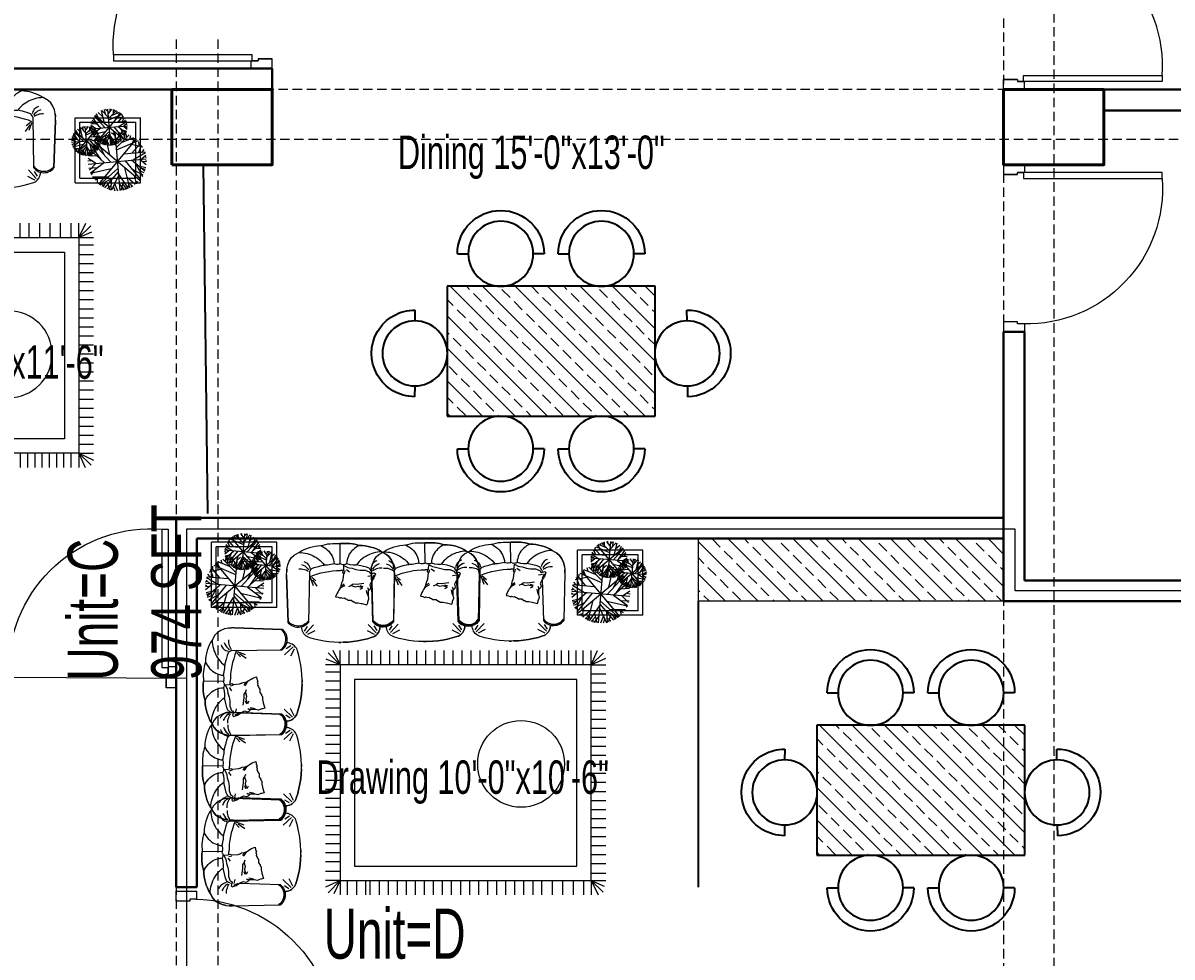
# Model space of a CAD drawing. Header units: inches. Extents: x 64086 to 138972, y -13497 to 16809.
# Drawn here: x 99157 to 99432, y -11769.9 to -11546.3 of the extents above; entities that cross this region are included whole.
import ezdxf

# ---------------------------------------------------------------- set-up
doc = ezdxf.new("R2010")
doc.units = ezdxf.units.IN
doc.header["$LTSCALE"] = 0.5
doc.header["$MEASUREMENT"] = 0
doc.header["$PDMODE"] = 2
doc.linetypes.add('DASHED', pattern=[0.75, 0.5, -0.25])
for name, color, linetype, lineweight in [('AREA-F', 20, 'DASHED', 18), ('BEAM 2', 87, 'Continuous', 15), ('Center Line', 252, 'Continuous', 5), ('Column', 1, 'Continuous', 40), ('DIM', 5, 'Continuous', 13), ('DIMENSION', 250, 'Continuous', 13), ('fur', 42, 'Continuous', 15), ('FURNITUER', 45, 'Continuous', 15), ('FURNITUR', 212, 'Continuous', 9), ('INDOOR PLANTER', 3, 'Continuous', 9), ('P-BASIN1', 6, 'Continuous', 15), ('railing', 30, 'Continuous', 15), ('Text-2', 7, 'Continuous', 18), ('TEXT-IN', 7, 'Continuous', 15), ('text-s2', 7, 'Continuous', 20), ('TREE001', 94, 'Continuous', 9), ('WALL', 7, 'Continuous', 30)]:
    doc.layers.add(name, color=color, linetype=linetype, lineweight=lineweight)
doc.layers.add('illustr-FURNITURE', color=34, linetype='Continuous')
doc.styles.add('STYLE1', font='ARIALN.TTF', dxfattribs={"width": 0.8})
doc.linetypes.add('ZIGZAG', pattern='A,0.0001,-0.2,[131,ltypeshp.shx,S=0.2,R=0,X=-0.2,Y=0],-0.4,[131,ltypeshp.shx,S=0.2,R=180,X=0.2,Y=0],-0.2', length=0.8001)
doc.dimstyles.new('1_8', dxfattribs={"dimtxt": 5, "dimasz": 1.5, "dimexe": 0.18, "dimexo": 0.0625, "dimgap": 0.125, "dimtad": 0, "dimdec": 0, "dimzin": 3, "dimdsep": 46, "dimlunit": 4, "dimtxsty": 'STYLE1', "dimblk": 'D', "dimcen": 3, "dimse1": 1, "dimse2": 1, "dimclrt": 7, "dimadec": 0, "dimazin": 0, "dimtfac": 1, "dimtdec": 0, "dimtix": 1, "dimtmove": 0, "dimatfit": 3, "dimldrblk": 'OPEN90', "dimfxl": 1, "dimtvp": 0.75, "dimtolj": 1, "dimtzin": 0, "dimarcsym": 0})

# ---------------------------------------------------------------- blocks, each defined once
blk = doc.blocks.new('door-3')
at = {"layer": 'railing'}
for p, q in [((98873.42, -21113.88), (98873.42, -21080.69)), ((98873.42, -21080.69), (98874.85, -21080.69)), ((98874.85, -21080.69), (98874.85, -21113.88)), ((98836.75, -21118.64), (98836.75, -21113.64)), ((98838.65, -21113.64), (98836.75, -21113.64)), ((98838.66, -21113.88), (98838.66, -21115.31)), ((98838.66, -21113.88), (98838.66, -21115.31)), ((98838.66, -21115.31), (98839.13, -21115.31)), ((98839.13, -21115.31), (98839.13, -21118.64)), ((98839.13, -21115.31), (98839.13, -21118.64)), ((98874.85, -21113.88), (98873.42, -21113.88)), ((98874.37, -21115.31), (98874.37, -21118.64)), ((98874.37, -21118.64), (98874.37, -21115.31)), ((98874.37, -21115.31), (98874.85, -21115.31)), ((98876.75, -21113.64), (98874.85, -21113.64)), ((98874.85, -21113.88), (98874.85, -21115.31)), ((98874.85, -21115.31), (98874.85, -21113.88)), ((98876.75, -21113.64), (98876.75, -21118.64)), ((98839.13, -21118.64), (98836.75, -21118.64)), ((98876.75, -21118.64), (98874.37, -21118.64))]:
    blk.add_line(p, q, dxfattribs=at)
blk.add_arc((98871.12, -21113.08), 32.47, 85.9343, 181.4162, dxfattribs=at)
blk = doc.blocks.new('r432tg')
at = {"layer": 'railing'}
for p, q in [((152432.88, -26923.5), (152430.5, -26923.5)), ((152430.5, -26923.5), (152430.5, -26928.5)), ((152432.88, -26926.83), (152432.88, -26923.5)), ((152432.88, -26926.83), (152432.88, -26923.5)), ((152470.12, -26926.83), (152470.12, -26923.5)), ((152472.5, -26923.5), (152470.12, -26923.5)), ((152470.12, -26923.5), (152470.12, -26926.83)), ((152472.5, -26928.5), (152472.5, -26923.5)), ((152432.4, -26928.26), (152432.4, -26926.83)), ((152432.4, -26928.26), (152432.4, -26926.83)), ((152432.4, -26926.83), (152432.88, -26926.83)), ((152470.12, -26926.83), (152470.6, -26926.83)), ((152470.6, -26928.26), (152470.6, -26926.83)), ((152470.6, -26926.83), (152470.6, -26928.26)), ((152432.4, -26928.5), (152430.5, -26928.5)), ((152469.17, -26928.26), (152469.17, -26961.45)), ((152470.6, -26928.26), (152469.17, -26928.26)), ((152470.6, -26961.45), (152470.6, -26928.26)), ((152472.5, -26928.5), (152470.6, -26928.5)), ((152469.17, -26961.45), (152470.6, -26961.45))]:
    blk.add_line(p, q, dxfattribs=at)
blk.add_arc((152466.55, -26927.4), 34.15, 181.4428, 274.4026, dxfattribs=at)
blk = doc.blocks.new('FURN_GEN_016')
at = {"layer": 'illustr-FURNITURE'}
for p, q in [((-12934.1, 14564.81), (-12931.6, 14564.81)), ((-12914.1, 14564.81), (-12916.6, 14564.81)), ((-12910.86, 14564.81), (-12908.36, 14564.81)), ((-12890.86, 14564.81), (-12893.36, 14564.81)), ((-12936.48, 14557.31), (-12888.48, 14557.31)), ((-12936.48, 14527.31), (-12936.48, 14557.31)), ((-12888.48, 14557.31), (-12888.48, 14527.31)), ((-12943.85, 14549.3), (-12943.83, 14551.8)), ((-12881.11, 14549.3), (-12881.13, 14551.8)), ((-12943.96, 14534.31), (-12943.98, 14531.81)), ((-12881, 14534.31), (-12880.98, 14531.81)), ((-12888.48, 14527.31), (-12936.48, 14527.31)), ((-12934.1, 14519.81), (-12931.6, 14519.81)), ((-12914.1, 14519.81), (-12916.6, 14519.81)), ((-12910.86, 14519.81), (-12908.36, 14519.81)), ((-12890.86, 14519.81), (-12893.36, 14519.81))]:
    blk.add_line(p, q, dxfattribs=at)
for centre in [(-12924.1, 14564.81), (-12900.86, 14564.81), (-12943.91, 14541.81), (-12881.05, 14541.81), (-12924.1, 14519.81), (-12900.86, 14519.81)]:
    blk.add_circle(centre, 7.5, dxfattribs=at)
for centre, start, end in [((-12924.1, 14564.81), 0, 180), ((-12900.86, 14564.81), 0, 180), ((-12943.91, 14541.81), 89.579, 269.579), ((-12881.05, 14541.81), 270.421, 90.421), ((-12924.1, 14519.81), 180, 0), ((-12900.86, 14519.81), 180, 0)]:
    blk.add_arc(centre, 10, start, end, dxfattribs=at)
blk = doc.blocks.new('A$C02AD739B')
at = {"layer": 'fur'}
for p, q in [((4.46, 27.74), (5.27, 28.15)), ((4.46, 27.74), (5.27, 28.15)), ((5.27, 28.15), (6.08, 28.48)), ((5.27, 28.15), (6.08, 28.48)), ((6.08, 28.48), (6.89, 28.77)), ((6.08, 28.48), (6.89, 28.77)), ((6.89, 28.77), (7.74, 29)), ((6.89, 28.77), (7.74, 29)), ((7.74, 29), (8.62, 29.19)), ((7.74, 29), (8.62, 29.19)), ((8.62, 29.19), (9.47, 29.31)), ((8.62, 29.19), (9.47, 29.31)), ((9.47, 29.31), (10.33, 29.36)), ((9.47, 29.31), (10.36, 29.36)), ((10.33, 29.36), (10.33, 29.36)), ((10.33, 29.36), (10.36, 29.36)), ((10.33, 29.36), (10.36, 29.36)), ((10.33, 29.36), (10.86, 29.12)), ((10.36, 29.36), (11.03, 29.55)), ((10.36, 29.36), (11.03, 29.55)), ((10.86, 29.12), (11.36, 28.81)), ((11.03, 29.55), (11.77, 29.74)), ((11.03, 29.55), (11.77, 29.74)), ((11.36, 28.81), (11.87, 28.46)), ((11.77, 29.74), (12.48, 29.89)), ((11.77, 29.74), (12.48, 29.89)), ((11.87, 28.46), (12.33, 28.08)), ((12.33, 28.08), (12.76, 27.66)), ((12.48, 29.89), (13.22, 29.98)), ((12.48, 29.89), (13.22, 29.98)), ((13.22, 29.98), (13.97, 30.02)), ((13.22, 29.98), (13.97, 30.02)), ((13.97, 30.02), (14.71, 30.03)), ((13.97, 30.02), (14.71, 30.03)), ((14.71, 30.03), (15.46, 30.01)), ((14.71, 30.03), (15.46, 30.01)), ((15.46, 30.01), (16.2, 30.02)), ((15.46, 30.01), (16.2, 30.02)), ((16.2, 30.02), (16.95, 30.03)), ((16.95, 30.03), (16.2, 30.02)), ((16.3, 23.85), (16.2, 30.02)), ((16.95, 30.03), (17.69, 30.08)), ((17.69, 30.08), (16.95, 30.03)), ((17.69, 30.08), (18.44, 30.09)), ((18.44, 30.09), (17.69, 30.08)), ((18.44, 30.09), (19.18, 30.07)), ((19.18, 30.07), (18.44, 30.09)), ((19.18, 30.07), (19.93, 30.01)), ((19.93, 30.01), (19.18, 30.07)), ((20.14, 28.2), (19.72, 27.77)), ((19.93, 30.01), (20.64, 29.88)), ((20.64, 29.88), (19.93, 30.01)), ((20.59, 28.6), (20.14, 28.2)), ((21.08, 28.96), (20.59, 28.6)), ((20.64, 29.88), (21.39, 29.71)), ((21.39, 29.71), (20.64, 29.88)), ((21.61, 29.26), (21.08, 28.96)), ((21.39, 29.71), (22.1, 29.51)), ((22.1, 29.51), (21.39, 29.71)), ((22.14, 29.51), (21.61, 29.26)), ((22.99, 29.49), (22.1, 29.51)), ((22.1, 29.51), (22.14, 29.51)), ((22.14, 29.51), (22.1, 29.51)), ((22.14, 29.51), (22.99, 29.49)), ((22.14, 29.51), (22.14, 29.51)), ((22.99, 29.49), (23.84, 29.4)), ((23.84, 29.4), (22.99, 29.49)), ((23.84, 29.4), (24.73, 29.24)), ((24.73, 29.24), (23.84, 29.4)), ((24.73, 29.24), (25.59, 29.04)), ((25.59, 29.04), (24.73, 29.24)), ((25.59, 29.04), (26.41, 28.77)), ((26.41, 28.77), (25.59, 29.04)), ((26.41, 28.77), (27.23, 28.46)), ((27.23, 28.46), (26.41, 28.77)), ((27.23, 28.46), (28.05, 28.08)), ((28.05, 28.08), (27.23, 28.46)), ((28.05, 28.08), (28.8, 27.63)), ((28.8, 27.63), (28.05, 28.08)), ((0.31, 23.49), (0.78, 24.63)), ((0.31, 23.49), (0.78, 24.63)), ((0.78, 24.63), (1.44, 25.67)), ((0.78, 24.63), (1.44, 25.67)), ((1.44, 25.67), (2.25, 26.39)), ((1.44, 25.67), (2.25, 26.39)), ((2.25, 26.39), (3.72, 27.27)), ((2.25, 26.39), (3.72, 27.27)), ((3.72, 27.27), (4.46, 27.74)), ((3.72, 27.27), (4.46, 27.74)), ((3.72, 27.27), (4.36, 27.24)), ((4.36, 27.24), (5, 27.18)), ((5, 27.18), (5.61, 27.09)), ((5.19, 24.56), (5.54, 24.42)), ((5.61, 27.09), (6.25, 26.92)), ((6.25, 26.92), (6.85, 26.75)), ((6.85, 26.75), (7.43, 26.51)), ((7.43, 26.51), (8.03, 26.27)), ((8.03, 26.27), (8.57, 25.96)), ((8.57, 25.96), (9.14, 25.65)), ((9.14, 25.65), (9.64, 25.27)), ((9.64, 25.27), (10.15, 24.89)), ((10.15, 24.89), (10.62, 24.43)), ((12.76, 27.66), (13.13, 27.21)), ((13.13, 27.21), (13.49, 26.71)), ((13.49, 26.71), (13.78, 26.19)), ((13.78, 26.19), (14, 25.66)), ((14, 25.66), (14.19, 25.06)), ((14.19, 25.06), (14.34, 24.49)), ((14.34, 24.49), (14.39, 23.89)), ((18.24, 24.56), (18.22, 23.95)), ((18.38, 25.12), (18.24, 24.56)), ((18.54, 25.73), (18.38, 25.12)), ((18.75, 26.27), (18.54, 25.73)), ((19.02, 26.8), (18.75, 26.27)), ((19.37, 27.31), (19.02, 26.8)), ((19.72, 27.77), (19.37, 27.31)), ((22, 24.58), (21.59, 24.11)), ((22.46, 25.05), (22, 24.58)), ((22.95, 25.45), (22.46, 25.05)), ((23.44, 25.84), (22.95, 25.45)), ((24, 26.17), (23.44, 25.84)), ((24.53, 26.5), (24, 26.17)), ((25.13, 26.76), (24.53, 26.5)), ((25.69, 27.02), (25.13, 26.76)), ((26.29, 27.2), (25.69, 27.02)), ((26.93, 27.39), (26.29, 27.2)), ((26.76, 24.51), (26.44, 24.3)), ((27.08, 24.73), (26.76, 24.51)), ((27.53, 27.51), (26.93, 27.39)), ((27.43, 24.88), (27.08, 24.73)), ((28.17, 27.59), (27.53, 27.51)), ((28.8, 27.63), (28.17, 27.59)), ((28.8, 27.63), (30.31, 26.8)), ((30.31, 26.8), (28.8, 27.63)), ((30.31, 26.8), (31.13, 26.11)), ((31.13, 26.11), (30.31, 26.8)), ((31.13, 26.11), (31.82, 25.09)), ((31.82, 25.09), (31.13, 26.11)), ((31.82, 25.09), (32.34, 23.96)), ((32.34, 23.96), (31.82, 25.09)), ((0, 20.4), (0.02, 21.39)), ((0, 20.4), (0.02, 21.39)), ((0.02, 21.39), (0.08, 22.28)), ((0.08, 22.28), (0.02, 21.39)), ((0.08, 22.28), (0.31, 23.49)), ((0.08, 22.28), (0.31, 23.49)), ((3.7, 22.3), (4.12, 22.31)), ((4.12, 22.31), (4.55, 22.28)), ((4.49, 23.59), (4.99, 23.39)), ((4.55, 22.28), (4.97, 22.22)), ((4.97, 22.22), (5.4, 22.08)), ((4.99, 23.39), (5.49, 23.15)), ((5.4, 22.08), (5.83, 21.94)), ((5.49, 23.15), (5.92, 22.8)), ((5.54, 24.42), (5.86, 24.22)), ((5.83, 21.94), (6.22, 21.74)), ((5.86, 24.22), (6.19, 24.01)), ((5.92, 22.8), (6.32, 22.41)), ((6.19, 24.01), (6.44, 23.73)), ((6.22, 21.74), (6.58, 21.53)), ((6.32, 22.41), (6.65, 21.99)), ((6.44, 23.73), (6.69, 23.41)), ((6.69, 23.41), (6.88, 23.1)), ((6.94, 21.36), (6.79, 6.03)), ((6.88, 23.1), (7.02, 22.71)), ((6.94, 21.36), (7.11, 21.75)), ((7.02, 22.71), (7.14, 22.36)), ((7.11, 21.75), (7.32, 22.07)), ((7.32, 22.07), (7.63, 22.4)), ((7.63, 22.4), (8.41, 22.7)), ((8.41, 22.7), (9.68, 23.07)), ((9.4, 20.76), (10.53, 21.1)), ((9.68, 23.07), (10.99, 23.41)), ((10.53, 21.1), (11.62, 21.33)), ((10.62, 24.43), (11.05, 23.98)), ((10.99, 23.41), (11.41, 23.45)), ((11.05, 23.98), (11.41, 23.45)), ((12.41, 23.47), (11.41, 23.45)), ((11.62, 21.33), (12.79, 21.56)), ((13.4, 23.63), (12.41, 23.47)), ((12.79, 21.56), (13.96, 21.72)), ((14.39, 23.89), (13.4, 23.63)), ((13.96, 21.72), (15.16, 21.81)), ((14.71, 23.75), (14.32, 23.89)), ((14.32, 23.89), (14.39, 23.89)), ((14.39, 23.89), (14.34, 23.88)), ((14.34, 23.88), (14.39, 23.86)), ((14.39, 23.86), (14.39, 23.89)), ((15.1, 23.69), (14.71, 23.75)), ((15.52, 23.7), (15.1, 23.69)), ((15.16, 21.81), (16.34, 21.83)), ((15.91, 23.77), (15.52, 23.7)), ((15.91, 23.77), (16.3, 23.85)), ((16.69, 23.79), (16.3, 23.85)), ((17.26, 21.84), (16.34, 21.83)), ((16.69, 23.79), (17.09, 23.72)), ((17.09, 23.72), (17.51, 23.73)), ((17.09, 21.34), (17.36, 22.16)), ((17.34, 20.89), (17.09, 21.34)), ((17.36, 22.16), (17.41, 23.41)), ((17.41, 23.41), (18.55, 22.82)), ((17.68, 21.85), (17.48, 20.99)), ((17.51, 23.73), (17.9, 23.8)), ((17.9, 23.8), (18.29, 23.95)), ((18.18, 22.14), (19.14, 21.48)), ((18.22, 23.95), (19.21, 23.72)), ((18.29, 23.95), (18.22, 23.95)), ((18.55, 22.82), (19.02, 22.72)), ((19.02, 22.72), (19.87, 22.56)), ((19.21, 23.72), (20.21, 23.59)), ((19.87, 22.56), (21.05, 22.22)), ((20.21, 23.59), (21.2, 23.61)), ((21.05, 22.22), (22.33, 21.99)), ((21.59, 24.11), (21.2, 23.61)), ((21.67, 23.54), (21.2, 23.61)), ((22.98, 23.25), (21.67, 23.54)), ((22.33, 21.99), (23.85, 22.02)), ((24.27, 22.91), (22.98, 23.25)), ((23.61, 22.09), (23.61, 22.05)), ((23.85, 22.02), (25.1, 21.51)), ((25.05, 22.64), (24.27, 22.91)), ((25.38, 22.33), (25.05, 22.64)), ((25.1, 21.51), (25.36, 21.05)), ((25.36, 21.05), (25.61, 20.88)), ((25.59, 22.01), (25.38, 22.33)), ((25.65, 22.97), (25.55, 22.61)), ((25.78, 21.62), (25.59, 22.01)), ((25.61, 20.88), (26.63, 21.21)), ((25.78, 23.36), (25.65, 22.97)), ((25.96, 23.68), (25.78, 23.36)), ((25.78, 21.62), (25.82, 20.95)), ((26.2, 24.01), (25.96, 23.68)), ((26.36, 22.7), (26.05, 22.27)), ((26.48, 22.02), (26.13, 21.81)), ((26.44, 24.3), (26.2, 24.01)), ((26.75, 23.09), (26.36, 22.7)), ((26.87, 22.24), (26.48, 22.02)), ((26.63, 21.21), (26.99, 20.93)), ((27.17, 23.45), (26.75, 23.09)), ((27.29, 22.39), (26.87, 22.24)), ((27.66, 23.71), (27.17, 23.45)), ((27.71, 22.54), (27.29, 22.39)), ((28.15, 23.93), (27.66, 23.71)), ((28.14, 22.62), (27.71, 22.54)), ((28.56, 22.66), (28.14, 22.62)), ((28.99, 22.67), (28.56, 22.66)), ((32.34, 23.96), (32.61, 22.76)), ((32.61, 22.76), (32.34, 23.96)), ((32.61, 22.76), (32.69, 21.88)), ((32.61, 22.76), (32.69, 21.88)), ((32.69, 21.88), (32.74, 20.88)), ((32.74, 20.88), (32.69, 21.88)), ((0.58, 5.93), (0, 20.4)), ((0, 20.4), (0.58, 5.93)), ((7.17, 19.94), (8.27, 20.39)), ((7.18, 19.73), (8.14, 17.26)), ((7.67, 19.77), (8.9, 18.69)), ((7.86, 19), (9.24, 17)), ((8.27, 20.39), (9.4, 20.76)), ((16.62, 17.22), (16.75, 18.07)), ((16.75, 18.07), (16.89, 18.29)), ((16.89, 18.29), (17.19, 19.11)), ((16.96, 18.54), (17.06, 18.58)), ((16.97, 17.44), (17.54, 17.77)), ((17.19, 19.11), (17.34, 20.89)), ((20.2, 17.67), (19.67, 17.27)), ((21.37, 17.61), (20.2, 17.67)), ((23.53, 17.93), (21.37, 17.61)), ((25.94, 20.31), (24.7, 20.04)), ((25.89, 18.72), (25.31, 17.57)), ((25.31, 17.57), (25.54, 16.72)), ((26.47, 20.46), (25.89, 19.11)), ((26.55, 19.72), (25.89, 18.72)), ((25.89, 18.72), (26.34, 6.3)), ((26.99, 20.93), (26.55, 19.72)), ((32.74, 20.88), (32.55, 6.4)), ((32.74, 20.88), (32.55, 6.4)), ((15.38, 14.96), (14.94, 13.86)), ((15.66, 15.47), (15.38, 14.96)), ((15.9, 15.86), (15.66, 15.47)), ((16.31, 16.51), (15.9, 15.86)), ((16.31, 16.51), (16.62, 17.22)), ((17.37, 17.09), (16.31, 16.51)), ((16.62, 17.22), (16.97, 17.44)), ((17.65, 17.41), (17.37, 17.09)), ((19.67, 17.27), (18.79, 16.9)), ((19.67, 17.27), (20.81, 16.93)), ((20.81, 16.93), (21.7, 17.12)), ((21.7, 17.12), (22.69, 16.85)), ((23.09, 16.54), (22.28, 16.1)), ((23.26, 16.9), (22.37, 17.2)), ((22.69, 16.85), (22.98, 16.82)), ((24.46, 15.32), (24.34, 15.85)), ((24.57, 14.72), (24.46, 15.32)), ((24.9, 14.16), (24.57, 14.72)), ((24.9, 16.29), (24.65, 16.6)), ((24.88, 15.68), (24.9, 16.29)), ((25.4, 16.19), (24.88, 15.68)), ((24.89, 14.9), (24.88, 15.68)), ((24.9, 14.16), (24.89, 14.9)), ((25.06, 13.31), (24.9, 14.16)), ((25.54, 16.72), (25.4, 16.19)), ((14.94, 13.86), (15.68, 13.73)), ((14.94, 13.86), (14.94, 13.86)), ((15.68, 13.73), (16.33, 13.45)), ((16.33, 13.45), (16.57, 13.64)), ((16.57, 13.64), (17.07, 13.43)), ((17.07, 13.43), (17.5, 13.54)), ((17.5, 13.54), (18.03, 13.23)), ((18.03, 13.23), (18.32, 13.17)), ((18.32, 13.17), (18.68, 12.82)), ((18.68, 12.82), (19.71, 12.83)), ((19.71, 12.83), (19.71, 12.83)), ((19.71, 12.83), (20.35, 12.38)), ((20.35, 12.38), (20.6, 12.35)), ((20.6, 12.35), (20.93, 12.07)), ((20.93, 12.07), (21.85, 12.05)), ((21.85, 12.05), (22.74, 11.89)), ((22.74, 11.89), (22.88, 11.85)), ((22.88, 11.85), (24.48, 11.42)), ((24.48, 11.42), (24.69, 12.1)), ((24.69, 12.1), (24.72, 12.35)), ((24.72, 12.35), (25.06, 13.31)), ((0.87, 6.04), (0.58, 6.43)), ((0.91, 5.54), (0.58, 5.93)), ((0.91, 5.54), (0.58, 5.93)), ((1.23, 5.69), (0.87, 6.04)), ((1.31, 5.2), (0.91, 5.54)), ((1.31, 5.2), (0.91, 5.54)), ((1.62, 5.41), (1.23, 5.69)), ((1.74, 4.92), (1.31, 5.2)), ((1.74, 4.92), (1.31, 5.2)), ((2.05, 5.21), (1.62, 5.41)), ((2.2, 4.71), (1.74, 4.92)), ((2.2, 4.71), (1.74, 4.92)), ((2.52, 5.04), (2.05, 5.21)), ((2.7, 4.54), (2.2, 4.71)), ((2.7, 4.54), (2.2, 4.71)), ((2.98, 4.9), (2.52, 5.04)), ((3.2, 4.48), (2.7, 4.54)), ((3.2, 4.48), (2.7, 4.54)), ((3.44, 4.87), (2.98, 4.9)), ((3.7, 4.45), (3.2, 4.48)), ((3.7, 4.45), (3.2, 4.48)), ((3.94, 4.88), (3.44, 4.87)), ((4.23, 4.5), (3.7, 4.45)), ((4.23, 4.5), (3.7, 4.45)), ((4.43, 4.93), (3.94, 4.88)), ((4.72, 4.61), (4.23, 4.5)), ((4.69, 4.6), (4.23, 4.5)), ((4.89, 5.08), (4.43, 4.93)), ((4.73, 4.19), (4.69, 4.61)), ((4.73, 4.19), (4.69, 4.6)), ((5.22, 4.76), (4.72, 4.61)), ((4.81, 3.73), (4.73, 4.19)), ((4.81, 3.73), (4.73, 4.19)), ((4.96, 3.34), (4.81, 3.73)), ((4.96, 3.34), (4.81, 3.73)), ((5.35, 5.26), (4.89, 5.08)), ((5.67, 5.02), (5.22, 4.76)), ((5.77, 5.52), (5.35, 5.26)), ((5.59, 3.38), (6.46, 4.78)), ((6.09, 5.31), (5.67, 5.02)), ((6.16, 5.81), (5.77, 5.52)), ((5.96, 2.71), (8.29, 5.31)), ((6.44, 5.63), (6.09, 5.31)), ((6.47, 6.13), (6.16, 5.81)), ((6.79, 6.03), (6.44, 5.63)), ((6.78, 6.52), (6.47, 6.13)), ((24.54, 3.65), (26.75, 2.58)), ((27.28, 3.02), (24.86, 5.53)), ((26.33, 6.8), (26.66, 6.41)), ((26.34, 6.3), (26.7, 5.92)), ((26.66, 6.41), (26.98, 6.1)), ((26.7, 5.92), (27.06, 5.61)), ((27.62, 3.7), (26.71, 5.07)), ((26.98, 6.1), (27.38, 5.82)), ((27.06, 5.61), (27.49, 5.33)), ((27.38, 5.82), (27.81, 5.58)), ((27.49, 5.33), (27.96, 5.09)), ((27.81, 5.58), (28.27, 5.41)), ((27.96, 5.09), (28.45, 4.95)), ((28.26, 3.67), (28.09, 3.24)), ((28.09, 3.24), (28.26, 3.67)), ((28.4, 4.07), (28.26, 3.67)), ((28.26, 3.67), (28.4, 4.07)), ((28.27, 5.41), (28.73, 5.28)), ((28.46, 4.53), (28.4, 4.07)), ((28.4, 4.07), (28.46, 4.53)), ((28.45, 4.95), (28.95, 4.85)), ((28.49, 4.95), (28.46, 4.53)), ((28.46, 4.53), (28.49, 4.95)), ((28.95, 4.85), (28.49, 4.95)), ((28.73, 5.28), (29.23, 5.25)), ((29.49, 4.83), (28.95, 4.85)), ((28.95, 4.85), (29.49, 4.83)), ((29.23, 5.25), (29.73, 5.26)), ((29.98, 4.87), (29.49, 4.83)), ((29.49, 4.83), (29.98, 4.87)), ((29.73, 5.26), (30.19, 5.3)), ((30.48, 4.95), (29.98, 4.87)), ((29.98, 4.87), (30.48, 4.95)), ((30.19, 5.3), (30.65, 5.45)), ((30.97, 5.14), (30.48, 4.95)), ((30.48, 4.95), (30.97, 5.14)), ((30.65, 5.45), (31.11, 5.63)), ((31.43, 5.36), (30.97, 5.14)), ((30.97, 5.14), (31.43, 5.36)), ((31.11, 5.63), (31.53, 5.85)), ((31.85, 5.65), (31.43, 5.36)), ((31.43, 5.36), (31.85, 5.65)), ((31.53, 5.85), (31.91, 6.14)), ((32.23, 6.01), (31.85, 5.65)), ((31.85, 5.65), (32.23, 6.01)), ((31.91, 6.14), (32.26, 6.5)), ((32.55, 6.4), (32.23, 6.01)), ((32.23, 6.01), (32.55, 6.4)), ((32.26, 6.5), (32.54, 6.9)), ((5.14, 2.91), (4.96, 3.34)), ((5.14, 2.91), (4.96, 3.34)), ((5.36, 2.56), (5.14, 2.91)), ((5.36, 2.56), (5.14, 2.91)), ((5.65, 2.25), (5.36, 2.56)), ((5.65, 2.25), (5.36, 2.56)), ((5.97, 1.93), (5.65, 2.25)), ((5.97, 1.93), (5.65, 2.25)), ((6.33, 1.69), (5.97, 1.93)), ((6.33, 1.69), (5.97, 1.93)), ((6.72, 1.49), (6.33, 1.69)), ((6.72, 1.49), (6.33, 1.69)), ((8.68, 3.43), (6.5, 2.3)), ((7.15, 1.35), (6.72, 1.49)), ((7.15, 1.35), (6.72, 1.49)), ((8.58, 0.95), (7.15, 1.35)), ((8.58, 0.95), (7.15, 1.35)), ((10.07, 0.62), (8.58, 0.95)), ((10.07, 0.62), (8.58, 0.95)), ((11.5, 0.32), (10.07, 0.62)), ((11.5, 0.32), (10.07, 0.62)), ((12.99, 0.13), (11.5, 0.32)), ((12.99, 0.13), (11.5, 0.32)), ((14.48, 0.05), (12.99, 0.13)), ((14.48, 0.05), (12.99, 0.13)), ((15.97, 0), (14.48, 0.05)), ((15.97, 0), (14.48, 0.05)), ((16.65, 0.01), (15.97, 0)), ((15.97, 0), (16.65, 0.01)), ((17.32, 0.02), (16.65, 0.01)), ((17.32, 0.02), (16.65, 0.01)), ((18.81, 0.12), (17.32, 0.02)), ((17.32, 0.02), (18.81, 0.12)), ((20.3, 0.25), (18.81, 0.12)), ((18.81, 0.12), (20.3, 0.25)), ((21.78, 0.48), (20.3, 0.25)), ((20.3, 0.25), (21.78, 0.48)), ((23.23, 0.79), (21.78, 0.48)), ((21.78, 0.48), (23.23, 0.79)), ((24.72, 1.17), (23.23, 0.79)), ((23.23, 0.79), (24.72, 1.17)), ((26.13, 1.62), (24.72, 1.17)), ((24.72, 1.17), (26.13, 1.62)), ((26.55, 1.76), (26.13, 1.62)), ((26.13, 1.62), (26.55, 1.76)), ((26.94, 1.98), (26.55, 1.76)), ((26.55, 1.76), (26.94, 1.98)), ((27.29, 2.24), (26.94, 1.98)), ((26.94, 1.98), (27.29, 2.24)), ((27.61, 2.56), (27.29, 2.24)), ((27.29, 2.24), (27.61, 2.56)), ((27.88, 2.89), (27.61, 2.56)), ((27.61, 2.56), (27.88, 2.89)), ((28.09, 3.24), (27.88, 2.89)), ((27.88, 2.89), (28.09, 3.24))]:
    blk.add_line(p, q, dxfattribs=at)
blk = doc.blocks.new('A$C385E12BF')
at = {"layer": 'FURNITUER', "xscale": -0.7874014901910519, "yscale": 0.7874014902045019, "zscale": 0.7874014901677212, "rotation": 180.3659748531272}
for p in [(-55.75, 23.91), (-35.47, 23.74), (-14.96, 23.59)]:
    blk.add_blockref('A$C02AD739B', p, dxfattribs=at)
blk = doc.blocks.new('Tree')
at = {"layer": 'TREE001'}
for p, q in [((-12104.53, -9131.08), (-12110.34, -9124.62)), ((-12107.52, -9125.62), (-12109.23, -9124.21)), ((-12107.41, -9127.81), (-12107.6, -9123.77)), ((-12104.18, -9127.06), (-12106.46, -9123.64)), ((-12103.85, -9123.69), (-12106.19, -9150.36)), ((-12105.4, -9125.14), (-12105.13, -9123.56)), ((-12104.5, -9131.11), (-12099.67, -9124.68)), ((-12104.22, -9127.41), (-12101.07, -9124.2)), ((-12102.03, -9127.8), (-12101.78, -9123.91)), ((-12101.72, -9134.27), (-12099.47, -9124.77)), ((-12112.92, -9132.32), (-12115.81, -9128.95)), ((-12115.38, -9145.72), (-12094.66, -9128.34)), ((-12108.12, -9130.99), (-12114.86, -9127.79)), ((-12096.33, -9147.39), (-12113.71, -9126.67)), ((-12104.78, -9134.1), (-12113.17, -9126.32)), ((-12105.66, -9129.81), (-12111.86, -9125.43)), ((-12101.82, -9137.31), (-12094.35, -9128.81)), ((-12100.87, -9126.26), (-12098.86, -9125.09)), ((-12097.86, -9132.85), (-12097.77, -9125.68)), ((-12097.83, -9129.25), (-12096.43, -9126.72)), ((-12097.34, -9134.9), (-12094.18, -9129.09)), ((-12097.06, -9127.87), (-12095.3, -9127.75)), ((-12094.99, -9130.49), (-12093.51, -9130.13)), ((-12116.8, -9136), (-12118.26, -9134.42)), ((-12114.61, -9134.42), (-12118.16, -9133.67)), ((-12112.44, -9136.37), (-12117.47, -9131.8)), ((-12117.28, -9131.32), (-12108.1, -9133.47)), ((-12100.28, -9137.41), (-12092.94, -9131.2)), ((-12098.64, -9137.54), (-12091.78, -9134.32)), ((-12096.64, -9134.31), (-12091.87, -9134.14)), ((-12095.58, -9131.61), (-12093.24, -9130.52)), ((-12094.73, -9132.71), (-12092.02, -9133.49)), ((-12094.05, -9134.15), (-12092.45, -9132.34)), ((-12093.63, -9135.2), (-12091.59, -9135.97)), ((-12116.87, -9137.82), (-12118.53, -9137.81)), ((-12118.39, -9138.94), (-12114.68, -9136.24)), ((-12118.36, -9135.86), (-12091.68, -9138.2)), ((-12115.13, -9140.29), (-12118.08, -9140.49)), ((-12111.24, -9136.46), (-12117.34, -9142.56)), ((-12113.8, -9139.02), (-12116.11, -9144.74)), ((-12114.55, -9146.59), (-12110.31, -9136.61)), ((-12109.32, -9149.82), (-12108.47, -9139.99)), ((-12096.85, -9147.75), (-12105.36, -9140.85)), ((-12092.84, -9142.88), (-12102.1, -9140.55)), ((-12092.57, -9142.24), (-12099.72, -9137.52)), ((-12095.93, -9139.98), (-12091.64, -9138.76)), ((-12094.91, -9135.81), (-12091.51, -9137.1)), ((-12094.73, -9137.93), (-12091.91, -9140.18)), ((-12094.37, -9139.55), (-12092.28, -9141.48)), ((-12093.08, -9140.69), (-12092.06, -9140.72)), ((-12092.7, -9139.55), (-12091.8, -9139.68)), ((-12116.31, -9141.49), (-12117.91, -9141.02)), ((-12115.34, -9142.8), (-12116.98, -9143.3)), ((-12113.49, -9143.99), (-12115.85, -9145.04)), ((-12114.86, -9144.57), (-12115.15, -9145.96)), ((-12108.78, -9143.82), (-12113.35, -9147.71)), ((-12111.59, -9148.77), (-12112.79, -9143.56)), ((-12109, -9149.96), (-12105.72, -9144.46)), ((-12100.5, -9149.72), (-12105.61, -9143.64)), ((-12103.91, -9145.59), (-12098.06, -9148.6)), ((-12098.72, -9149), (-12101.11, -9144.33)), ((-12098.44, -9144.83), (-12094.73, -9145.76)), ((-12094.42, -9145.34), (-12097.72, -9141.64)), ((-12095.53, -9146.63), (-12096.01, -9145.43)), ((-12093.57, -9144.22), (-12095.36, -9142.25)), ((-12094.84, -9142.38), (-12093.2, -9141.89)), ((-12094.25, -9143.49), (-12093.18, -9143.42)), ((-12112.69, -9147.15), (-12114.13, -9147.02)), ((-12109.09, -9146.93), (-12112.57, -9148.24)), ((-12109.23, -9148.34), (-12110.5, -9149.36)), ((-12107.78, -9150.23), (-12106.05, -9148.26)), ((-12106.89, -9150.42), (-12107.19, -9149.59)), ((-12103.46, -9150.39), (-12105.94, -9147.44)), ((-12104.95, -9149.88), (-12105.54, -9150.53)), ((-12104.98, -9150.48), (-12104.85, -9148.81)), ((-12102.04, -9150.19), (-12102.8, -9146.99)), ((-12101.31, -9150.03), (-12101.74, -9148.33)), ((-12099.85, -9149.48), (-12100.75, -9147.29))]:
    blk.add_line(p, q, dxfattribs=at)
blk = doc.blocks.new('INDOOR PLANT 1')
at = {"layer": 'INDOOR PLANTER', "color": 252}
for p, q in [((31473.21, 4835.95), (31473.21, 4820.95)), ((31488.21, 4835.95), (31473.21, 4835.95)), ((31474.26, 4834.9), (31474.26, 4822)), ((31487.16, 4834.9), (31474.26, 4834.9)), ((31487.16, 4834.9), (31487.16, 4822)), ((31488.21, 4835.95), (31488.21, 4820.95)), ((31487.16, 4822), (31474.26, 4822)), ((31488.21, 4820.95), (31473.21, 4820.95))]:
    blk.add_line(p, q, dxfattribs=at)
at = {"layer": 'INDOOR PLANTER', "color": 72}
for p, q in [((31475.51, 4834.86), (31477.8, 4834.32)), ((31476.6, 4834.61), (31475.88, 4835.45)), ((31475.99, 4831.26), (31481.16, 4835.6)), ((31477.8, 4834.94), (31476.12, 4835.74)), ((31480.75, 4830.84), (31476.4, 4836.02)), ((31478.63, 4834.16), (31476.54, 4836.11)), ((31478.41, 4835.24), (31476.86, 4836.33)), ((31478.7, 4834.92), (31477.24, 4836.53)), ((31477.95, 4836.28), (31477.52, 4836.64)), ((31477.98, 4835.74), (31477.93, 4836.75)), ((31478.79, 4835.92), (31478.22, 4836.78)), ((31478.87, 4836.77), (31478.28, 4830.1)), ((31478.48, 4836.41), (31478.55, 4836.8)), ((31478.71, 4834.91), (31479.91, 4836.52)), ((31478.77, 4835.84), (31479.56, 4836.64)), ((31479.32, 4835.74), (31479.39, 4836.71)), ((31479.37, 4833.36), (31481.24, 4835.49)), ((31479.4, 4834.12), (31479.96, 4836.5)), ((31479.61, 4836.13), (31480.11, 4836.42)), ((31479.76, 4833.34), (31481.6, 4834.89)), ((31480.36, 4834.48), (31480.39, 4836.27)), ((31480.37, 4835.38), (31480.72, 4836.01)), ((31480.49, 4833.97), (31481.28, 4835.42)), ((31480.57, 4835.72), (31481, 4835.75)), ((31480.93, 4834.79), (31481.52, 4835.06)), ((31481.08, 4835.07), (31481.45, 4835.16)), ((31474.64, 4831.76), (31474.1, 4832.2)), ((31474.67, 4831.07), (31474.61, 4832.33)), ((31475.68, 4831.3), (31474.97, 4832.37)), ((31475.78, 4832.36), (31475.05, 4824.02)), ((31475.61, 4833.24), (31475.2, 4833.24)), ((31475.23, 4832.96), (31476.16, 4833.63)), ((31475.24, 4833.72), (31481.91, 4833.14)), ((31475.63, 4833.69), (31475.27, 4834.08)), ((31476.18, 4834.08), (31475.29, 4834.27)), ((31475.3, 4831.91), (31475.38, 4832.4)), ((31476.05, 4832.62), (31475.31, 4832.57)), ((31475.75, 4832.32), (31475.35, 4832.44)), ((31476.72, 4833.6), (31475.46, 4834.74)), ((31477.02, 4833.57), (31475.5, 4832.05)), ((31475.67, 4831.2), (31476.65, 4832.2)), ((31476.38, 4832.93), (31475.8, 4831.5)), ((31476.19, 4831.04), (31477.25, 4833.54)), ((31476.35, 4831.07), (31476.43, 4832.29)), ((31477.5, 4830.23), (31477.71, 4832.69)), ((31480.62, 4830.75), (31478.49, 4832.48)), ((31481.62, 4831.97), (31479.31, 4832.55)), ((31481.69, 4832.13), (31479.9, 4833.31)), ((31480.17, 4833.3), (31481.88, 4834.11)), ((31481.23, 4831.35), (31480.4, 4832.28)), ((31480.67, 4834.11), (31481.86, 4834.15)), ((31480.85, 4832.69), (31481.92, 4833)), ((31481.1, 4833.74), (31481.95, 4833.41)), ((31481.12, 4832.09), (31481.53, 4832.22)), ((31481.15, 4834.51), (31481.83, 4834.32)), ((31481.15, 4833.21), (31481.85, 4832.64)), ((31481.24, 4832.8), (31481.76, 4832.32)), ((31481.32, 4834.15), (31481.72, 4834.6)), ((31481.42, 4833.89), (31481.93, 4833.7)), ((31481.56, 4832.52), (31481.82, 4832.51)), ((31481.65, 4832.8), (31481.88, 4832.77)), ((31473.1, 4828.39), (31471.53, 4829.83)), ((31471.59, 4829.97), (31474.45, 4829.3)), ((31472.95, 4829.66), (31472.05, 4830.71)), ((31472.18, 4825.47), (31478.65, 4830.91)), ((31474.45, 4830.08), (31472.34, 4831.08)), ((31478.13, 4824.95), (31472.7, 4831.43)), ((31475.49, 4829.11), (31472.87, 4831.54)), ((31475.22, 4830.45), (31473.28, 4831.82)), ((31475.57, 4830.05), (31473.75, 4832.07)), ((31475.58, 4830.04), (31477.09, 4832.05)), ((31475.99, 4831.99), (31475.58, 4831.86)), ((31476.46, 4831.69), (31475.87, 4831.43)), ((31476.12, 4831.55), (31476.04, 4831.2)), ((31476.66, 4830.9), (31476.3, 4830.94)), ((31476.42, 4828.1), (31478.75, 4830.76)), ((31476.45, 4829.05), (31477.15, 4832.02)), ((31477.64, 4831.73), (31476.49, 4830.76)), ((31476.93, 4830.5), (31476.63, 4831.8)), ((31477.56, 4830.96), (31476.69, 4830.63)), ((31476.71, 4831.56), (31477.34, 4831.92)), ((31476.9, 4828.07), (31479.19, 4830.01)), ((31477.52, 4830.6), (31477.2, 4830.35)), ((31477.58, 4830.2), (31478.4, 4831.57)), ((31477.65, 4829.5), (31477.68, 4831.74)), ((31477.66, 4830.62), (31478.1, 4831.41)), ((31477.82, 4828.86), (31478.8, 4830.67)), ((31477.89, 4830.13), (31478.32, 4830.62)), ((31477.91, 4831.05), (31478.45, 4831.09)), ((31478.11, 4830.08), (31478.03, 4830.29)), ((31478.96, 4830.09), (31478.35, 4830.83)), ((31478.37, 4829.88), (31479.1, 4830.22)), ((31479.7, 4830.26), (31478.43, 4831.78)), ((31478.59, 4830.22), (31478.45, 4830.06)), ((31478.55, 4830.23), (31479.01, 4830.35)), ((31478.58, 4830.07), (31478.62, 4830.49)), ((31478.63, 4829.54), (31479.48, 4829.3)), ((31478.85, 4831.29), (31480.32, 4830.54)), ((31478.85, 4829.09), (31479.35, 4829.65)), ((31479.32, 4830.14), (31479.13, 4830.94)), ((31479.5, 4830.18), (31479.39, 4830.61)), ((31480.15, 4830.44), (31479.55, 4831.61)), ((31479.87, 4830.32), (31479.64, 4830.87)), ((31480.22, 4831.48), (31481.15, 4831.25)), ((31480.95, 4831.03), (31480.83, 4831.33)), ((31481.44, 4831.64), (31480.99, 4832.13)), ((31481.27, 4831.82), (31481.54, 4831.83)), ((31471.71, 4827.94), (31471.19, 4827.95)), ((31471.24, 4827.59), (31472.4, 4828.44)), ((31471.25, 4828.55), (31479.58, 4827.83)), ((31471.74, 4828.51), (31471.28, 4829)), ((31472.42, 4829.01), (31471.31, 4829.24)), ((31472.26, 4827.17), (31471.34, 4827.11)), ((31471.89, 4826.8), (31471.39, 4826.94)), ((31473.47, 4828.37), (31471.57, 4826.46)), ((31472.67, 4827.57), (31471.95, 4825.78)), ((31472.44, 4825.2), (31473.76, 4828.32)), ((31474.07, 4824.19), (31474.34, 4827.27)), ((31477.97, 4824.84), (31475.31, 4827)), ((31479.22, 4826.36), (31476.33, 4827.09)), ((31479.31, 4826.56), (31477.07, 4828.04)), ((31477.41, 4828.03), (31479.55, 4829.04)), ((31478.04, 4829.04), (31479.53, 4829.09)), ((31478.26, 4827.27), (31479.6, 4827.65)), ((31478.58, 4828.57), (31479.64, 4828.17)), ((31478.63, 4827.91), (31479.51, 4827.21)), ((31478.75, 4827.4), (31479.4, 4826.8)), ((31478.98, 4828.76), (31479.61, 4828.52)), ((31479.15, 4827.05), (31479.47, 4827.04)), ((31479.27, 4827.4), (31479.55, 4827.36)), ((31472.19, 4826.39), (31471.68, 4826.23)), ((31472.77, 4826.02), (31472.03, 4825.69)), ((31472.34, 4825.83), (31472.25, 4825.4)), ((31473.02, 4825.03), (31472.57, 4825.07)), ((31474.24, 4826.07), (31472.81, 4824.85)), ((31473.36, 4824.52), (31472.99, 4826.15)), ((31474.15, 4825.1), (31473.06, 4824.69)), ((31474.1, 4824.65), (31473.7, 4824.34)), ((31474.17, 4824.15), (31475.2, 4825.87)), ((31474.55, 4824.06), (31475.1, 4824.68)), ((31474.83, 4824.01), (31474.74, 4824.27)), ((31475.9, 4824.01), (31475.13, 4824.94)), ((31476.83, 4824.22), (31475.23, 4826.12)), ((31475.43, 4823.99), (31475.47, 4824.51)), ((31475.76, 4825.52), (31477.59, 4824.57)), ((31476.35, 4824.08), (31476.11, 4825.08)), ((31476.58, 4824.13), (31476.44, 4824.66)), ((31477.39, 4824.45), (31476.64, 4825.91)), ((31477.03, 4824.3), (31476.75, 4824.98)), ((31477.47, 4825.75), (31478.63, 4825.46)), ((31478.73, 4825.59), (31477.7, 4826.75)), ((31478.38, 4825.19), (31478.23, 4825.56)), ((31478.99, 4825.94), (31478.44, 4826.56)), ((31478.6, 4826.52), (31479.11, 4826.67)), ((31478.78, 4826.17), (31479.12, 4826.19)), ((31475.44, 4824.17), (31475.26, 4823.97))]:
    blk.add_line(p, q, dxfattribs=at)
at = {"layer": 'INDOOR PLANTER', "xscale": 0.5, "yscale": 0.5, "zscale": 0.5}
blk.add_blockref('Tree', (37535.8, 9394.8), dxfattribs=at)
blk = doc.blocks.new('A$C63D11CB1')
at = {"layer": 'FURNITUR', "linetype": 'Continuous', "ltscale": 60}
for p, q in [((2.47, 35.44), (0.38, 37.48)), ((2.47, 35.44), (1.31, 37.91)), ((2.47, 35.44), (2.47, 37.91)), ((4.02, 35.44), (4.02, 37.91)), ((5.67, 35.44), (5.67, 37.91)), ((7.21, 35.44), (7.21, 37.91)), ((8.76, 35.44), (8.76, 37.91)), ((10.31, 35.44), (10.31, 37.91)), ((11.85, 35.44), (11.85, 37.91)), ((13.4, 35.44), (13.4, 37.91)), ((14.95, 35.44), (14.95, 37.91)), ((16.49, 35.44), (16.49, 37.91)), ((18.04, 35.44), (18.04, 37.91)), ((19.59, 35.44), (19.59, 37.91)), ((21.14, 35.44), (21.14, 37.91)), ((22.68, 35.44), (22.68, 37.91)), ((24.23, 35.44), (24.23, 37.91)), ((25.78, 35.44), (25.78, 37.91)), ((27.32, 35.44), (27.32, 37.91)), ((28.87, 35.44), (28.87, 37.91)), ((30.42, 35.44), (30.42, 37.91)), ((31.96, 35.44), (31.96, 37.91)), ((33.51, 35.44), (33.51, 37.91)), ((35.06, 35.44), (35.06, 37.91)), ((36.6, 35.44), (36.6, 37.91)), ((38.15, 35.44), (38.15, 37.91)), ((39.39, 35.44), (39.39, 37.91)), ((39.39, 35.44), (40.39, 37.84)), ((39.39, 35.44), (41.46, 37.5)), ((2.47, 35.44), (0, 35.44)), ((2.47, 35.44), (0.19, 36.52)), ((39.39, 35.44), (2.47, 35.44)), ((2.47, 35.44), (2.47, -7.57)), ((39.39, 35.44), (41.86, 36.6)), ((39.39, -7.53), (39.39, 35.44)), ((39.39, 35.44), (41.86, 35.44)), ((2.47, 34.2), (0, 34.2)), ((39.39, 33.89), (41.86, 33.89)), ((2.47, 32.65), (0, 32.65)), ((36.91, 32.96), (4.95, 32.96)), ((4.95, 32.96), (4.95, -5.07)), ((36.91, -5.07), (36.91, 32.96)), ((39.39, 32.34), (41.86, 32.34)), ((2.47, 31.1), (0, 31.1)), ((2.47, 30.32), (0, 30.32)), ((39.39, 30.8), (41.86, 30.8)), ((39.39, 30.01), (41.86, 30.01)), ((2.47, 28.77), (0, 28.77)), ((39.39, 28.46), (41.86, 28.46)), ((2.47, 27.23), (0, 27.23)), ((2.47, 25.68), (0, 25.68)), ((39.39, 26.92), (41.86, 26.92)), ((2.47, 24.13), (0, 24.13)), ((39.39, 25.37), (41.86, 25.37)), ((39.39, 23.82), (41.86, 23.82)), ((2.47, 22.58), (0, 22.58)), ((39.39, 22.28), (41.86, 22.28)), ((2.47, 21.04), (0, 21.04)), ((39.39, 20.73), (41.86, 20.73)), ((2.47, 19.49), (0, 19.49)), ((2.47, 17.94), (0, 17.94)), ((39.39, 19.18), (41.86, 19.18)), ((2.47, 16.4), (0, 16.4)), ((39.39, 17.63), (41.86, 17.63)), ((39.39, 16.09), (41.86, 16.09)), ((2.47, 14.85), (0, 14.85)), ((39.39, 14.54), (41.86, 14.54)), ((2.47, 13.3), (0, 13.3)), ((2.47, 13.3), (0, 13.3)), ((39.39, 12.99), (41.86, 12.99)), ((39.39, 12.99), (41.86, 12.99)), ((2.47, 11.76), (0, 11.76)), ((2.47, 11.76), (0, 11.76)), ((2.47, 10.21), (0, 10.21)), ((39.39, 11.45), (41.86, 11.45)), ((39.39, 11.45), (41.86, 11.45)), ((39.39, 9.9), (41.86, 9.9)), ((2.47, 8.66), (0, 8.66)), ((39.39, 8.35), (41.86, 8.35)), ((2.47, 7.12), (0, 7.12)), ((39.39, 6.81), (41.86, 6.81)), ((2.47, 5.57), (0, 5.57)), ((2.47, 4.02), (0, 4.02)), ((39.39, 5.26), (41.86, 5.26)), ((2.47, 2.47), (0, 2.47)), ((39.39, 3.71), (41.86, 3.71)), ((39.39, 2.47), (41.86, 2.47)), ((2.47, 0.93), (0, 0.93)), ((39.39, 1.24), (41.86, 1.24)), ((39.39, 0), (41.86, 0)), ((2.47, -0.86), (0, -0.86)), ((39.39, -1.24), (41.86, -1.24)), ((2.47, -2.65), (0, -2.65)), ((39.39, -2.47), (41.86, -2.47)), ((39.39, -3.71), (41.86, -3.71)), ((2.47, -4.44), (0, -4.44)), ((4.95, -5.07), (36.91, -5.07)), ((39.39, -4.95), (41.86, -4.95)), ((2.47, -6.22), (0, -6.22)), ((2.47, -7.57), (0, -8.74)), ((2.47, -7.57), (0, -7.57)), ((2.47, -7.57), (0.45, -9.59)), ((2.47, -7.57), (1.5, -9.78)), ((2.47, -7.57), (39.39, -7.57)), ((2.47, -7.57), (2.47, -10.05)), ((3.71, -7.57), (3.71, -10.05)), ((5.36, -7.57), (5.36, -10.05)), ((6.9, -7.57), (6.9, -10.05)), ((8.45, -7.57), (8.45, -10.05)), ((10, -7.57), (10, -10.05)), ((11.54, -7.57), (11.54, -10.05)), ((13.09, -7.57), (13.09, -10.05)), ((14.64, -7.57), (14.64, -10.05)), ((16.19, -7.57), (16.19, -10.05)), ((17.73, -7.57), (17.73, -10.05)), ((19.28, -7.57), (19.28, -10.05)), ((20.83, -7.57), (20.83, -10.05)), ((22.37, -7.57), (22.37, -10.05)), ((23.92, -7.57), (23.92, -10.05)), ((25.47, -7.57), (25.47, -10.05)), ((27.01, -7.57), (27.01, -10.05)), ((28.56, -7.57), (28.56, -10.05)), ((30.11, -7.57), (30.11, -10.05)), ((31.65, -7.57), (31.65, -10.05)), ((33.2, -7.57), (33.2, -10.05)), ((34.75, -7.57), (34.75, -10.05)), ((36.29, -7.57), (36.29, -10.05)), ((37.84, -7.57), (37.84, -10.05)), ((39.39, -6.19), (41.86, -6.19)), ((39.39, -7.53), (41.86, -7.53)), ((39.39, -7.57), (39.39, -10.05)), ((39.39, -7.57), (40.56, -10.05)), ((39.39, -7.57), (41.46, -9.67)), ((39.39, -7.57), (41.84, -8.65))]:
    blk.add_line(p, q, dxfattribs=at)
at = {"layer": 'FURNITUR'}
blk.add_circle((22.44, 4.45), 7.43, dxfattribs=at)
blk = doc.blocks.new('D')
at = {"layer": 'DIM'}
for q in [(-1.125, 0), (0, 1.125), (1.125, 0), (0, -1.125)]:
    blk.add_line((0, 0), q, dxfattribs=at)
at = {"layer": 'DIM', "color": 6, "const_width": 0.375}
blk.add_lwpolyline([(-0.1875, 0, 1), (0.1875, 0, 1)], format="xyb", close=True, dxfattribs=at)
blk = doc.blocks.new('*D47')
at = {"layer": 'Defpoints', "color": 0, "transparency": 16777216}
for p in [(71204.6, -11684.75), (71193.77, -11806.11), (99510, -11806.11)]:
    blk.add_point(p, dxfattribs=at)
at = {"layer": 'text-s2', "color": 0, "lineweight": -2, "transparency": 16777216}
blk.add_line((71193.77, -11686.25), (71193.77, -11804.61), dxfattribs=at)
at = {"layer": 'text-s2', "color": 0, "lineweight": -2, "transparency": 16777216, "xscale": 1.5, "yscale": 1.5, "zscale": 1.5}
for p, rotation in [((71193.77, -11684.75), 90), ((71193.77, -11806.11), 270)]:
    blk.add_blockref('D', p, dxfattribs=dict(at, rotation=rotation))
at = {"layer": 'text-s2', "color": 7, "transparency": 16777216, "insert": (71189.94, -11745.43), "char_height": 5, "attachment_point": 5, "rotation": 90, "style": 'STYLE1'}
blk.add_mtext('\\A1;10\'-1"', dxfattribs=at)
blk = doc.blocks.new('_Open90')
at = {"layer": 'DIM', "color": 0, "lineweight": -2}
for p, q in [((0, 0), (-1, 0)), ((-0.5, 0.5), (0, 0)), ((0, 0), (-0.5, -0.5))]:
    blk.add_line(p, q, dxfattribs=at)

msp = doc.modelspace()

# ---------------------------------------------------------------- hatches: boundary and pattern name
at = {"layer": 'AREA-F', "linetype": 'ByBlock', "ltscale": 3}
h = msp.add_hatch(dxfattribs=at)
h.set_pattern_fill('ANSI33', color=256, scale=22, angle=270, style=0)
h.set_pattern_definition([(135, (146743.782, 145876.5496), (-3.8890873, -3.8890873), []), (135, (146743.782, 145880.4387), (-3.8890873, -3.8890873), [2.75, -1.375])])
h.paths.add_polyline_path([(99308.28, -11640.45), (99308.28, -11626.5, -0.07016), (99308.28, -11624.33), (99308.28, -11609.35), (99258.52, -11609.35), (99258.52, -11624.33, -0.07016), (99258.52, -11626.5), (99258.52, -11640.45)])
h = msp.add_hatch(dxfattribs=at)
h.set_pattern_fill('ANSI33', color=256, scale=22, angle=270, style=0)
h.set_pattern_definition([(135, (146832.249, 145771.457), (-3.8890873, -3.8890873), []), (135, (146832.249, 145775.346), (-3.8890873, -3.8890873), [2.75, -1.375])])
h.paths.add_polyline_path([(99396.75, -11745.54), (99396.75, -11731.6, -0.07016), (99396.75, -11729.42), (99396.75, -11714.44), (99346.98, -11714.44), (99346.98, -11729.42, -0.07016), (99346.98, -11731.6), (99346.98, -11745.54)])
at = {"layer": 'Center Line', "linetype": 'ByBlock', "ltscale": 3}
h = msp.add_hatch(dxfattribs=at)
h.set_pattern_fill('ANSI33', color=256, scale=22, angle=270, style=0)
h.set_pattern_definition([(315, (24231.406, 30849.556), (3.8890873, 3.8890873), []), (315, (24231.406, 30845.667), (3.8890873, 3.8890873), [2.75, -1.375])])
h.paths.add_polyline_path([(99318.67, -11669.75), (99318.67, -11684.75), (99391.65, -11684.75), (99391.65, -11669.75)])

# ---------------------------------------------------------------- linework, layer by layer
at = {"layer": 'BEAM 2', "linetype": 'DASHED', "ltscale": 9}
for p, q in [((99403.65, -11419.09), (99403.65, -11806.11)), ((99391.65, -11427.09), (99391.65, -11806.11)), ((99193.67, -11550.24), (99193.67, -11959.11)), ((99203.67, -11550.24), (99203.67, -11959.11)), ((99564.68, -11562.24), (98498.68, -11562.24)), ((99571.82, -11574.24), (98505.82, -11574.24))]:
    msp.add_line(p, q, dxfattribs=at)
at = {"layer": 'Center Line', "linetype": 'ByBlock', "ltscale": 3}
for p, q in [((99318.67, -11684.75), (99318.67, -11669.75)), ((99391.65, -11684.75), (99318.67, -11684.75))]:
    msp.add_line(p, q, dxfattribs=at)
at = {"layer": 'Column'}
for points in [[(99192.67, -11580.25), (99216.67, -11580.25), (99216.67, -11562.25), (99192.67, -11562.25)], [(99415.65, -11580.25), (99415.65, -11562.25), (99391.65, -11562.25), (99391.65, -11580.25)], [(99391.65, -11562.25), (99391.65, -11580.25), (99415.65, -11580.25), (99415.65, -11562.25)], [(99391.65, -11562.25), (99391.65, -11580.25), (99415.65, -11580.25), (99415.65, -11562.25)]]:
    msp.add_lwpolyline(points, close=True, dxfattribs=at)
at = {"layer": 'FURNITUER', "linetype": 'ZIGZAG', "lineweight": -3, "ltscale": 5}
for p, q in [((99200.14, -11580.25), (99201.15, -11663.75)), ((99318.67, -11753.16), (99318.67, -11684.75))]:
    msp.add_line(p, q, dxfattribs=at)
at = {"layer": 'P-BASIN1', "lineweight": 40}
for points in [[(99192.67, -11580.25), (99216.67, -11580.25), (99216.67, -11562.25), (99192.67, -11562.25)], [(99415.65, -11580.25), (99415.65, -11562.25), (99391.65, -11562.25), (99391.65, -11580.25)]]:
    msp.add_lwpolyline(points, close=True, dxfattribs=at)
at = {"layer": 'TEXT-IN', "ltscale": 15}
for points in [[(99023.16, -11427.1), (99564.68, -11427.09), (99564.68, -11451.12), (99600.68, -11451.12), (99600.68, -11545.3), (99564.68, -11545.27), (99564.68, -11572.24), (99564.68, -11573.25), (99600.62, -11573.25), (99600.68, -11679.75), (99627.68, -11679.75), (99627.68, -11682.28), (99394.42, -11682.28), (99394.42, -11667.49), (99196.19, -11667.49), (99196.19, -11703.25), (99066.85, -11702.53), (99066.89, -11557.07), (99014.68, -11557.29), (99014.66, -11427)], [(99196.19, -11702.93), (99196.19, -11880.51), (99121.67, -11880.64), (99121.51, -11959.12), (99200.67, -11959.11), (99200.67, -11959.12), (99294.67, -11959.12), (99294.67, -11959.12), (99685.68, -11959.12), (99685.68, -11865.12), (99668.68, -11865.12), (99668.9, -11776.12), (99663.68, -11776.05), (99663.68, -11686.87), (99627.68, -11686.93), (99627.68, -11682.28), (99394.42, -11682.28), (99394.42, -11667.49), (99196.19, -11667.49), (99196.19, -11703.25)]]:
    msp.add_lwpolyline(points, dxfattribs=at)
at = {"layer": 'WALL', "color": 0, "ltscale": 3}
for p, q in [((99019.67, -11557.25), (99216.67, -11557.25)), ((99213.67, -11554.75), (99213.67, -11554.75)), ((98866.67, -11562.25), (99192.67, -11562.25)), ((99549.68, -11562.25), (99409.65, -11562.25)), ((99549.68, -11567.25), (99415.65, -11567.25)), ((99391.65, -11620.25), (99391.65, -11684.75)), ((99396.65, -11620.25), (99396.65, -11679.75)), ((99193.67, -11664.75), (99391.65, -11664.75)), ((99193.67, -11715.93), (99193.67, -11664.75)), ((99198.67, -11669.75), (99391.65, -11669.75)), ((99198.67, -11753.16), (99198.67, -11669.75)), ((99391.65, -11669.75), (99391.65, -11684.75)), ((99396.65, -11679.75), (99627.68, -11679.75)), ((99391.65, -11684.75), (99453.65, -11684.75)), ((99193.67, -11753.16), (99193.67, -11715.93)), ((99193.67, -11753.16), (99193.67, -11741.16)), ((99193.67, -11753.16), (99198.67, -11753.16))]:
    msp.add_line(p, q, dxfattribs=at)
at = {"layer": 'WALL'}
for p, q in [((99216.67, -11562.25), (99216.67, -11557.25)), ((99396.65, -11620.25), (99391.65, -11620.25))]:
    msp.add_line(p, q, dxfattribs=at)

# ---------------------------------------------------------------- block references
at = {"layer": 'DIMENSION', "ltscale": 10}
for p, rotation in [((99109.19, -11561.73), 180), ((99199.84, -11746.73), 270)]:
    msp.add_blockref('A$C385E12BF', p, dxfattribs=dict(at, rotation=rotation))
at = {"layer": 'DIMENSION', "ltscale": 10, "xscale": -1, "rotation": 180}
msp.add_blockref('A$C385E12BF', (99275.76, -11670.59), dxfattribs=at)
at = {"layer": 'FURNITUER', "ltscale": 0.25, "yscale": 1.397759999992559, "zscale": 1.397760000000053, "rotation": 90}
for p, xscale in [((99159.85, -11594.25), -1.397760000021663), ((99282.44, -11755.03), 1.397760000021663)]:
    msp.add_blockref('A$C63D11CB1', p, dxfattribs=dict(at, xscale=xscale))
at = {"layer": 'illustr-FURNITURE', "xscale": -1.036800000001676, "yscale": 1.036800000001676, "zscale": 1.0368}
for p in [(85895.74, -26702.36), (85984.21, -26807.45)]:
    msp.add_blockref('FURN_GEN_016', p, dxfattribs=at)
at = {"layer": 'railing', "xscale": -1}
for p, rotation in [((78098.03, 87319.5), 90), ((120510.3, -110457), 270)]:
    msp.add_blockref('door-3', p, dxfattribs=dict(at, rotation=rotation))
at = {"layer": 'railing', "rotation": 270}
msp.add_blockref('door-3', (120510.3, 87314.5), dxfattribs=at)
at = {"layer": 'TREE001', "color": 72, "yscale": 1.040000000008149, "zscale": 1.039999999999964}
for p, xscale, rotation in [((104198.93, 21163.14), -1.040000000095461, 90), ((94188.36, 21061.53), 1.040000000095461, 270), ((94275.94, 21059.64), 1.040000000095461, 270)]:
    msp.add_blockref('INDOOR PLANT 1', p, dxfattribs=dict(at, xscale=xscale, rotation=rotation))
at = {"layer": 'WALL', "xscale": -1}
for p, rotation in [((-53278.86, -38628.93), 180), ((72270.17, 140676.38), 90)]:
    msp.add_blockref('r432tg', p, dxfattribs=dict(at, rotation=rotation))

# ---------------------------------------------------------------- texts
at = {"layer": 'Text-2', "style": 'STYLE1'}
for s, insert, char_height, width, attachment_point in [('Dining 15\'-0"x13\'-0"', (99278.68, -11583.69), 8, 70.1704, 8), ('Drawing 11\'-0"x11\'-6"', (99141.37, -11633.9), 8, 70.1704, 8), ('Drawing 10\'-0"x10\'-6"', (99262.26, -11733.25), 8, 70.1704, 8), ('Unit=D\\P974 SFT', (99229.01, -11758.31), 12, 54.8719, 1)]:
    msp.add_mtext(s, dxfattribs=dict(at, insert=insert, char_height=char_height, width=width, attachment_point=attachment_point))
at = {"layer": 'Text-2', "insert": (99167.73, -11703.71), "char_height": 12, "width": 54.8719, "attachment_point": 1, "rotation": 90, "style": 'STYLE1'}
msp.add_mtext('Unit=C\\P974 SFT', dxfattribs=at)

# ---------------------------------------------------------------- dimensions: what is measured, and where the dimension line sits
at = {"layer": 'text-s2'}
dim = msp.add_linear_dim(base=(71193.77, -11806.11), p1=(71204.6, -11684.75), p2=(99510, -11806.11), angle=90, dimstyle='1_8', override={"dimfxl": 0.25, "dimfxlon": 1}, dxfattribs=at)
dim.commit()
dim.dimension.update_dxf_attribs({"geometry": '*D47', "text_midpoint": (71189.94, -11745.43)})

doc.saveas('drawing.dxf')
